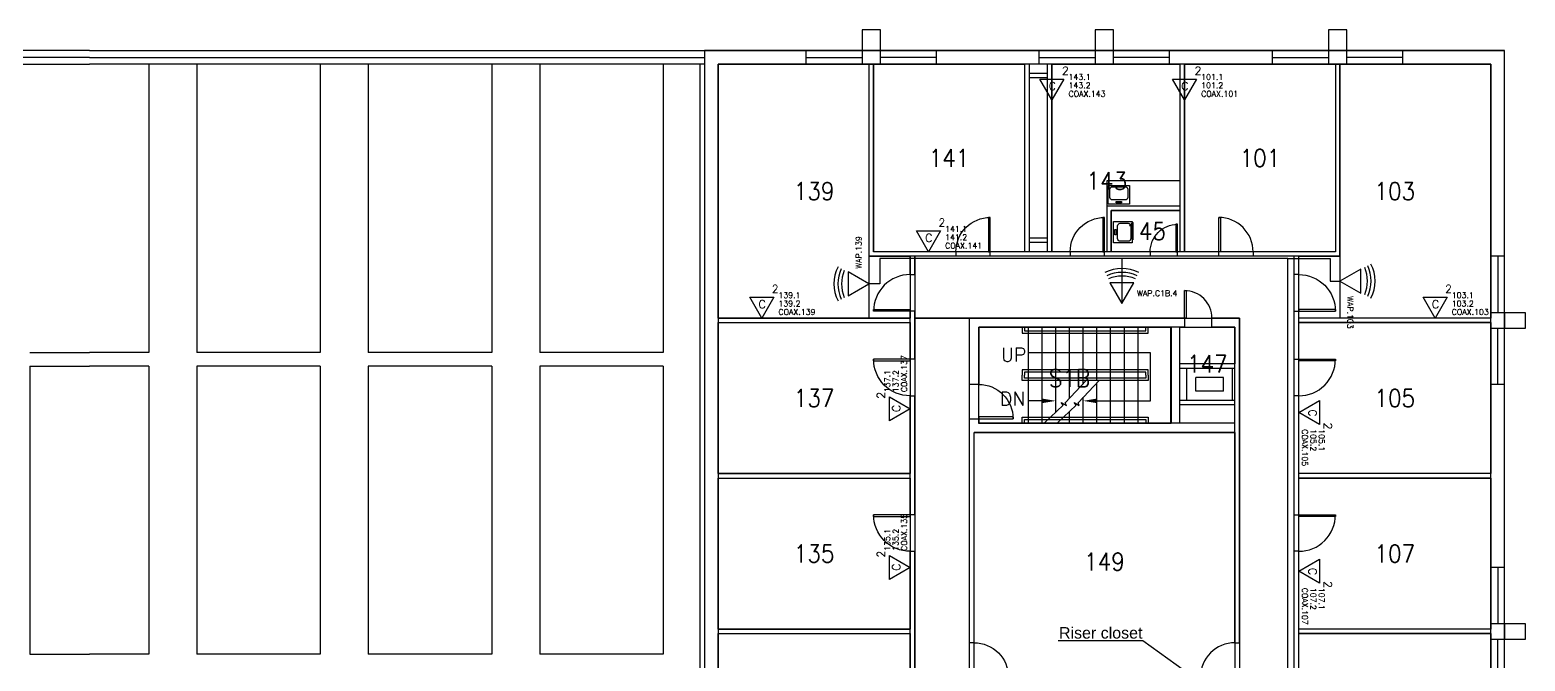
# Model space of a CAD drawing. Header units: inches. Extents: x -460 to 10305, y -938 to 5356.
# Drawn here: x 1186 to 2494, y 2703 to 3255 of the extents above; entities that cross this region are included whole.
import ezdxf
from ezdxf import colors
from ezdxf.entities.mleader import LeaderData, LeaderLine
from ezdxf.enums import TextEntityAlignment as Align
from ezdxf.math import Vec2, Vec3

# ---------------------------------------------------------------- set-up
doc = ezdxf.new("R2010")
doc.units = ezdxf.units.IN
doc.header["$MEASUREMENT"] = 0
doc.set_wipeout_variables(frame=1)
doc.linetypes.add('01-0263-01-DWG-BFP-ARCH$0$763', pattern=[5.0001, 5, -0.0001])
for name, color, linetype in [('01-0263-01-DWG-BFP-ARCH$0$SP-AREA', 250, '01-0263-01-DWG-BFP-ARCH$0$763'), ('01-0263-01-DWG-BFP-ARCH$0$SP-CASEHIDE', 11, 'Continuous'), ('01-0263-01-DWG-BFP-ARCH$0$SP-DOORS', 5, 'Continuous'), ('01-0263-01-DWG-BFP-ARCH$0$SP-FIXT', 35, 'Continuous'), ('01-0263-01-DWG-BFP-ARCH$0$SP-GROSS', 30, 'Continuous'), ('01-0263-01-DWG-BFP-ARCH$0$SP-GUARDRAIL', 150, 'Continuous'), ('01-0263-01-DWG-BFP-ARCH$0$SP-RMNO', 7, 'Continuous'), ('01-0263-01-DWG-BFP-ARCH$0$SP-ROOM', 7, 'Continuous'), ('01-0263-01-DWG-BFP-ARCH$0$SP-SITE', 3, 'Continuous'), ('01-0263-01-DWG-BFP-ARCH$0$SP-STAIRS', 1, 'Continuous'), ('01-0263-01-DWG-BFP-ARCH$0$SP-TEXT', 72, 'Continuous'), ('01-0263-01-DWG-BFP-ARCH$0$SP-WALL', 7, 'Continuous'), ('01-0263-01-DWG-BFP-ARCH$0$SP-WINDOWS', 6, 'Continuous'), ('T-Anno-Note', 7, 'Continuous'), ('T-Anno-Soffit', 200, 'Continuous'), ('T-Comm-E', 1, 'Continuous'), ('T-Comm-E-Wireless', 1, 'Continuous'), ('T-Comm-Path', 40, 'Continuous')]:
    doc.layers.add(name, color=color, linetype=linetype)
doc.layers.get('01-0263-01-DWG-BFP-ARCH$0$SP-ROOM').off()
doc.styles.add('01-0263-01-DWG-BFP-ARCH$0$ROMANS', font='ROMANS.shx', dxfattribs={"width": 0.9})
doc.styles.add('01-0263-01-DWG-BFP-ARCH$0$STANDARD', font='TXT.shx', dxfattribs={"height": 12})
doc.styles.add('3-32', font='SIMPLEX.shx', dxfattribs={"height": 9})

# ---------------------------------------------------------------- blocks, each defined once
blk = doc.blocks.new('01-0263-01-DWG-BFP-ARCH$0$DOR00')
at = {"color": 0}
for p, q in [((0, 1), (0, 0)), ((1, 0), (1, 1))]:
    blk.add_line(p, q, dxfattribs=at)
blk = doc.blocks.new('01-0263-01-DWG-BFP-ARCH$0$DOR01')
at = {"color": 0}
for p, q in [((1, 1), (0, 1)), ((0, 1), (0, 0)), ((1, 0), (1, 1)), ((0, 0), (1, 0))]:
    blk.add_line(p, q, dxfattribs=at)
blk = doc.blocks.new('01-0263-01-DWG-BFP-ARCH$0$S')
for p, q in [((4.1, 17.7, 36), (4.1, 8.7, 36)), ((21.3, 20.6, 36), (7, 20.6, 36)), ((24.2, 8.7, 36), (24.2, 17.7, 36)), ((7, 5.8, 36), (21.3, 5.8, 36))]:
    blk.add_line(p, q)
at = {"elevation": 36}
for points in [[(2.2, 1.1), (26.2, 1.1), (26.2, 22.1), (2.2, 22.1)], [(11.2, 2.6), (17.1, 2.6), (17.1, 4.1), (11.2, 4.1)]]:
    blk.add_lwpolyline(points, close=True, dxfattribs=at)
for centre, start, end in [((7, 17.7, 36), 90, 180), ((21.3, 17.7, 36), 0, 90), ((7, 8.7, 36), 180, 270), ((21.3, 8.7, 36), 270, 0)]:
    blk.add_arc(centre, 2.88, start, end)
blk = doc.blocks.new('01-0263-01-DWG-BFP-ARCH$0$FMGRM1')
at = {"style": '01-0263-01-DWG-BFP-ARCH$0$ROMANS', "width": 0.9}
for tag, p in [('DATA1', (0, -0.443)), ('DATA2', (0, -0.602)), ('DATA3', (0, -0.762)), ('DATA4', (0, -0.921)), ('DATA5', (0, -1.081))]:
    blk.add_attdef(tag, text='', height=0.117, dxfattribs=at).set_placement(p, align=Align.CENTER)
at = {"linetype": 'Continuous'}
blk.add_wipeout([(-0.375, -0.125), (0.375, -0.125), (0.375, 0.125), (-0.375, 0.125)], dxfattribs=at)
at = {"style": '01-0263-01-DWG-BFP-ARCH$0$ROMANS', "width": 0.9}
blk.add_attdef('RMAREA', text='', height=0.117, dxfattribs=at).set_placement((0, -0.284), align=Align.CENTER)
at = {"layer": '01-0263-01-DWG-BFP-ARCH$0$SP-RMNO', "style": '01-0263-01-DWG-BFP-ARCH$0$ROMANS', "width": 0.9}
blk.add_attdef('RMNUMB', text='', height=0.16, dxfattribs=at).set_placement((0, 0), align=Align.MIDDLE)
blk = doc.blocks.new('01-0263-01-DWG-BFP-ARCH', base_point=(1295.2, 1353.4))
at = {"layer": '01-0263-01-DWG-BFP-ARCH$0$SP-AREA', "linetype": 'Continuous'}
for points in [[(3215.2, 2461.4), (3251.2, 2461.4), (3251.2, 2407.4), (3083.2, 2407.4), (3083.2, 2629.4), (3215.2, 2629.4)], [(3351.2, 2465.4), (3219.2, 2465.4), (3219.2, 2629.4), (3351.2, 2629.4)], [(3423.2, 2505.4), (3423.2, 2465.4), (3375.2, 2465.4), (3375.2, 2629.4), (3487.2, 2629.4), (3487.2, 2505.4)], [(3491.2, 2629.4), (3623.2, 2629.4), (3623.2, 2465.4), (3491.2, 2465.4)], [(3759.2, 2411.4), (3759.2, 2407.4), (3591.2, 2407.4), (3591.2, 2461.4), (3627.2, 2461.4), (3627.2, 2629.4), (3759.2, 2629.4)], [(3427.2, 2465.4), (3427.2, 2501.4), (3487.2, 2501.4), (3487.2, 2465.4)], [(3427.2, 2465.4), (3427.2, 2501.4), (3487.2, 2501.4), (3487.2, 2465.4)], [(3083.2, 2271.4), (3083.2, 2403.4), (3251.2, 2403.4), (3251.2, 2271.4)], [(3311.3, 2399.4), (3479.5, 2399.4), (3479.5, 2315.2), (3311.3, 2315.2), (3311.3, 2399.4)], [(3487.2, 2367.4), (3487.2, 2399.4), (3491.2, 2399.4), (3515.2, 2399.4), (3535.2, 2399.4), (3535.2, 2367.4)], [(3591.2, 2271.4), (3591.2, 2403.4), (3759.2, 2403.4), (3759.2, 2271.4)], [(3535.2, 2081.4), (3307.2, 2081.4), (3307.2, 2307.4), (3535.2, 2307.4)], [(3083.2, 2135.4), (3083.2, 2267.4), (3251.2, 2267.4), (3251.2, 2135.4)], [(3591.2, 2135.4), (3591.2, 2267.4), (3759.2, 2267.4), (3759.2, 2135.4)], [(3083.2, 1999.4), (3083.2, 2131.4), (3251.2, 2131.4), (3251.2, 1999.4)], [(3591.2, 1999.4), (3591.2, 2131.4), (3759.2, 2131.4), (3759.2, 1999.4)]]:
    blk.add_lwpolyline(points, close=True, dxfattribs=at)
at = {"layer": '01-0263-01-DWG-BFP-ARCH$0$SP-AREA'}
blk.add_lwpolyline([(3303.2, 2407.4), (3255.2, 2407.4), (3255.2, 1533.4), (3587.2, 1533.4), (3587.2, 2461.4), (3255.2, 2461.4), (3255.2, 2407.4), (3303.2, 2407.4), (3539.2, 2407.4), (3539.2, 1587.4), (3303.2, 1587.4), (3303.2, 2407.4)], close=True, dxfattribs=at)
at = {"layer": '01-0263-01-DWG-BFP-ARCH$0$SP-CASEHIDE'}
for p, q in [((3487.2, 2527.4), (3423.2, 2527.4)), ((3423.2, 2527.4), (3423.2, 2505.4))]:
    blk.add_line(p, q, dxfattribs=at)
at = {"layer": '01-0263-01-DWG-BFP-ARCH$0$SP-DOORS'}
for points in [[(3291.2, 2465.4, -0.414214), (3321.2, 2495.4, -0.414214)], [(3391.2, 2465.4, -0.414214), (3421.2, 2495.4, -0.414214)], [(3461.2, 2465.4, -0.414214), (3485.2, 2489.4, -0.414214)], [(3551.2, 2465.4, 0.414214), (3521.2, 2495.4, 0.414214)], [(3251.2, 2445.4, 0.414214), (3219.2, 2413.4, 0.414214)], [(3591.2, 2445.4, -0.414214), (3623.2, 2413.4, -0.414214)], [(3515.2, 2407.4, 0.414214), (3491.2, 2431.4, 0.414214)], [(3251.2, 2339.4, -0.414214), (3219.2, 2371.4, -0.414214)], [(3591.2, 2339.4, 0.414214), (3623.2, 2371.4, 0.414214)], [(3311.2, 2349.4, -0.414214), (3341.2, 2319.4, -0.414214)], [(3251.2, 2203.4, -0.414214), (3219.2, 2235.4, -0.414214)], [(3591.2, 2203.4, 0.414214), (3623.2, 2235.4, 0.414214)], [(3307.2, 2123.4, -0.414214), (3337.2, 2093.4, -0.414214)], [(3535.2, 2123.4, 0.414214), (3505.2, 2093.4, 0.414214)]]:
    blk.add_lwpolyline(points, format="xyb", dxfattribs=at)
at = {"layer": '01-0263-01-DWG-BFP-ARCH$0$SP-GROSS'}
blk.add_lwpolyline([(3071.2, 2641.4), (3071.2, 1353.4), (3771.2, 1353.4), (3771.1, 2641.4), (3071.2, 2641.4)], close=True, dxfattribs=at)
at = {"layer": '01-0263-01-DWG-BFP-ARCH$0$SP-GUARDRAIL'}
for p, q in [((3349.1, 2399.4), (3349.1, 2394.2)), ((3349.1, 2394.2), (3459.5, 2394.2)), ((3351.1, 2399.4), (3351.1, 2396.2)), ((3351.1, 2396.2), (3457.5, 2396.2)), ((3457.5, 2396.2), (3457.5, 2399.4)), ((3459.5, 2394.2), (3459.5, 2399.4)), ((3349.1, 2320.6), (3459.5, 2320.6)), ((3349.1, 2315.4), (3349.1, 2320.6)), ((3351.1, 2318.6), (3457.5, 2318.6)), ((3351.1, 2315.4), (3351.1, 2318.6)), ((3457.5, 2318.6), (3457.5, 2315.4)), ((3459.5, 2320.6), (3459.5, 2315.4))]:
    blk.add_line(p, q, dxfattribs=at)
for points in [[(3459.5, 2357.4), (3459.5, 2362), (3349.1, 2362)], [(3349.1, 2362), (3349.1, 2357.4)], [(3459.5, 2357.4), (3459.5, 2352.8), (3349.1, 2352.8)], [(3349.1, 2352.8), (3349.1, 2357.4)], [(3457.5, 2357.4), (3457.5, 2360), (3351.1, 2360)], [(3351.1, 2360), (3351.1, 2357.4)], [(3457.5, 2357.4), (3457.5, 2354.8), (3351.1, 2354.8)], [(3351.1, 2354.8), (3351.1, 2357.4)]]:
    blk.add_lwpolyline(points, dxfattribs=at)
at = {"layer": '01-0263-01-DWG-BFP-ARCH$0$SP-SITE'}
for p, q in [((2585.2, 2629.4), (2585.2, 2377.4)), ((2627.2, 2629.4), (2627.2, 2377.4)), ((2735.2, 2629.4), (2735.2, 2377.4)), ((2777.2, 2629.4), (2777.2, 2377.4)), ((2885.2, 2629.4), (2885.2, 2377.4)), ((2927.2, 2629.4), (2927.2, 2377.4)), ((3035.2, 2629.4), (2927.2, 2629.4)), ((3035.2, 2629.4), (3035.2, 2377.4)), ((2481.2, 2377.4), (2533.2, 2377.4)), ((2585.2, 2377.4), (2533.2, 2377.4)), ((2735.2, 2377.4), (2627.2, 2377.4)), ((2885.2, 2377.4), (2777.2, 2377.4)), ((3035.2, 2377.4), (2927.2, 2377.4)), ((2481.2, 2365.4), (2481.2, 2113.4)), ((2481.2, 2365.4), (2533.2, 2365.4)), ((2585.2, 2365.4), (2533.2, 2365.4)), ((2585.2, 2365.4), (2585.2, 2113.4)), ((2627.2, 2365.4), (2627.2, 2113.4)), ((2735.2, 2365.4), (2627.2, 2365.4)), ((2735.2, 2365.4), (2735.2, 2113.4)), ((2885.2, 2365.4), (2777.2, 2365.4)), ((2777.2, 2365.4), (2777.2, 2113.4)), ((2885.2, 2365.4), (2885.2, 2113.4)), ((2927.2, 2365.4), (2927.2, 2113.4)), ((3035.2, 2365.4), (2927.2, 2365.4)), ((3035.2, 2365.4), (3035.2, 2113.4)), ((2481.2, 2113.4), (2533.2, 2113.4)), ((2585.2, 2113.4), (2533.2, 2113.4)), ((2735.2, 2113.4), (2627.2, 2113.4)), ((2885.2, 2113.4), (2777.2, 2113.4)), ((3035.2, 2113.4), (2927.2, 2113.4))]:
    blk.add_line(p, q, dxfattribs=at)
for points in [[(2533.2, 2641.4), (2421.7, 2641.4), (1995.2, 2641.4)], [(2533.2, 2635.4), (1995.2, 2635.4)], [(1995.2, 2629.4), (2421.7, 2629.4), (2533.2, 2629.4)], [(2533.2, 2641.4), (2644.7, 2641.4), (3071.2, 2641.4)], [(2533.2, 2635.4), (3071.2, 2635.4)], [(3071.2, 2629.4), (2644.7, 2629.4), (2533.2, 2629.4)]]:
    blk.add_lwpolyline(points, dxfattribs=at)
at = {"layer": '01-0263-01-DWG-BFP-ARCH$0$SP-STAIRS'}
for p, q in [((3354.6, 2315.4), (3354.6, 2399.4)), ((3366.6, 2315.4), (3366.6, 2399.4)), ((3378.6, 2324.9), (3378.6, 2399.4)), ((3390.6, 2337.3), (3390.6, 2399.4)), ((3402.6, 2350), (3402.6, 2399.4)), ((3414.6, 2352.8), (3414.6, 2399.4)), ((3426.6, 2315.4), (3426.6, 2399.4)), ((3438.6, 2315.4), (3438.6, 2399.4)), ((3450.6, 2315.4), (3450.6, 2399.4)), ((3414.6, 2315.4), (3414.6, 2350.8)), ((3402.6, 2315.4), (3402.6, 2338.1)), ((3390.6, 2315.4), (3390.6, 2325.5))]:
    blk.add_line(p, q, dxfattribs=at)
for points in [[(3368.5, 2315.4), (3385.2, 2331.1), (3383.3, 2333.5), (3387.9, 2330.9), (3386.8, 2333.3), (3405.2, 2352.8)], [(3379.8, 2315.4), (3396.5, 2331.1), (3394.6, 2333.5), (3399.2, 2330.9), (3398.1, 2333.3), (3416.5, 2352.8)]]:
    blk.add_lwpolyline(points, dxfattribs=at)
at = {"layer": '01-0263-01-DWG-BFP-ARCH$0$SP-TEXT'}
for p, q in [((3461.6, 2376.9), (3354.6, 2376.9)), ((3461.6, 2335), (3461.6, 2376.9)), ((3366.6, 2335), (3354.6, 2335)), ((3414.6, 2335), (3461.6, 2335))]:
    blk.add_line(p, q, dxfattribs=at)
for points in [[(3366.6, 2337), (3366.6, 2333), (3378.6, 2335)], [(3414.6, 2333), (3414.6, 2337), (3402.6, 2335)]]:
    blk.add_solid(points, dxfattribs=at)
at = {"layer": '01-0263-01-DWG-BFP-ARCH$0$SP-WALL'}
for p, q in [((3209.2, 2659.4), (3209.2, 2629.4)), ((3225.2, 2659.4), (3209.2, 2659.4)), ((3225.2, 2629.4), (3225.2, 2659.4)), ((3413.2, 2659.4), (3413.2, 2629.4)), ((3429.2, 2659.4), (3413.2, 2659.4)), ((3429.2, 2629.4), (3429.2, 2659.4)), ((3617.2, 2659.4), (3617.2, 2629.4)), ((3633.2, 2659.4), (3617.2, 2659.4)), ((3633.2, 2629.4), (3633.2, 2659.4)), ((3067.2, 2629.4), (3067.2, 1381.4)), ((3071.2, 2641.4), (3071.2, 1375.4)), ((3083.2, 2629.4), (3083.2, 1365.4)), ((3160.2, 2629.4), (3160.2, 2641.4)), ((3209.2, 2629.4), (3225.2, 2629.4)), ((3215.2, 2629.4), (3215.2, 2461.4)), ((3219.2, 2629.4), (3219.2, 2465.4)), ((3274.2, 2629.4), (3274.2, 2641.4)), ((3351.2, 2629.4), (3351.2, 2465.4)), ((3355.2, 2629.4), (3355.2, 2465.4)), ((3364.2, 2629.4), (3364.2, 2641.4)), ((3371.2, 2629.4), (3371.2, 2465.4)), ((3375.2, 2629.4), (3375.2, 2465.4)), ((3413.2, 2629.4), (3429.2, 2629.4)), ((3478.2, 2629.4), (3478.2, 2641.4)), ((3487.2, 2629.4), (3487.2, 2465.4)), ((3491.2, 2629.4), (3491.2, 2465.4)), ((3568.2, 2629.4), (3568.2, 2641.4)), ((3617.2, 2629.4), (3633.2, 2629.4)), ((3623.2, 2629.4), (3623.2, 2465.4)), ((3627.2, 2629.4), (3627.2, 2461.4)), ((3682.2, 2629.4), (3682.2, 2641.4)), ((3487.2, 2505.4), (3423.2, 2505.4)), ((3423.2, 2505.4), (3423.2, 2465.4)), ((3487.2, 2501.4), (3427.2, 2501.4)), ((3427.2, 2501.4), (3427.2, 2465.4)), ((3291.2, 2461.4), (3215.2, 2461.4)), ((3291.2, 2465.4), (3219.2, 2465.4)), ((3251.2, 2445.4), (3251.2, 2461.4)), ((3255.2, 2445.4), (3255.2, 2461.4)), ((3391.2, 2465.4), (3321.2, 2465.4)), ((3391.2, 2461.4), (3321.2, 2461.4)), ((3461.2, 2465.4), (3421.2, 2465.4)), ((3461.2, 2461.4), (3421.2, 2461.4)), ((3521.2, 2465.4), (3485.2, 2465.4)), ((3521.2, 2461.4), (3485.2, 2461.4)), ((3623.2, 2465.4), (3551.2, 2465.4)), ((3627.2, 2461.4), (3551.2, 2461.4)), ((3587.2, 2445.4), (3587.2, 2461.4)), ((3591.2, 2445.4), (3591.2, 2461.4)), ((3771.2, 2461.4), (3759.2, 2461.4)), ((3083.2, 2407.4), (3251.2, 2407.4)), ((3251.2, 2371.4), (3251.2, 2413.4)), ((3255.2, 2371.4), (3255.2, 2413.4)), ((3303.2, 2349.4), (3303.2, 2407.4)), ((3491.2, 2407.4), (3303.2, 2407.4)), ((3539.2, 2407.4), (3515.2, 2407.4)), ((3539.2, 2123.4), (3539.2, 2407.4)), ((3587.2, 2371.4), (3587.2, 2413.4)), ((3591.2, 2371.4), (3591.2, 2413.4)), ((3759.2, 2407.4), (3591.2, 2407.4)), ((3759.2, 2412.4), (3789.2, 2412.4)), ((3771.2, 2412.4), (3771.2, 2398.4)), ((3789.2, 2412.4), (3789.2, 2398.4)), ((3083.2, 2403.4), (3251.2, 2403.4)), ((3491.2, 2399.4), (3311.2, 2399.4)), ((3311.2, 2399.4), (3311.2, 2349.4)), ((3479.2, 2315.4), (3479.2, 2399.4)), ((3487.2, 2315.4), (3487.2, 2399.4)), ((3535.2, 2399.4), (3515.2, 2399.4)), ((3535.2, 2123.4), (3535.2, 2399.4)), ((3759.2, 2403.4), (3591.2, 2403.4)), ((3789.2, 2398.4), (3759.2, 2398.4)), ((3535.2, 2367.4), (3487.2, 2367.4)), ((3535.2, 2363.4), (3487.2, 2363.4)), ((3493.2, 2335.4), (3493.2, 2363.4)), ((3525.2, 2355.4), (3501.2, 2355.4)), ((3501.2, 2343.4), (3501.2, 2355.4)), ((3525.2, 2343.4), (3525.2, 2355.4)), ((3533.2, 2335.4), (3533.2, 2363.4)), ((3525.2, 2343.4), (3501.2, 2343.4)), ((3771.2, 2349.4), (3759.2, 2349.4)), ((3251.2, 2235.4), (3251.2, 2339.4)), ((3255.2, 2235.4), (3255.2, 2339.4)), ((3535.2, 2335.4), (3487.2, 2335.4)), ((3535.2, 2331.4), (3487.2, 2331.4)), ((3587.2, 2235.4), (3587.2, 2339.4)), ((3591.2, 2235.4), (3591.2, 2339.4)), ((3303.2, 2123.4), (3303.2, 2319.4)), ((3311.2, 2319.4), (3311.2, 2315.4)), ((3535.2, 2315.4), (3311.2, 2315.4)), ((3535.2, 2307.4), (3307.2, 2307.4)), ((3307.2, 2123.4), (3307.2, 2307.4)), ((3083.2, 2271.4), (3251.2, 2271.4)), ((3083.2, 2267.4), (3251.2, 2267.4)), ((3759.2, 2271.4), (3591.2, 2271.4)), ((3759.2, 2267.4), (3591.2, 2267.4)), ((3251.2, 2099.4), (3251.2, 2203.4)), ((3255.2, 2099.4), (3255.2, 2203.4)), ((3587.2, 2099.4), (3587.2, 2203.4)), ((3591.2, 2099.4), (3591.2, 2203.4)), ((3771.2, 2189.4), (3759.2, 2189.4)), ((3083.2, 2135.4), (3251.2, 2135.4)), ((3759.2, 2135.4), (3591.2, 2135.4)), ((3759.2, 2140.4), (3789.2, 2140.4)), ((3771.2, 2140.4), (3771.2, 2126.4)), ((3789.2, 2140.4), (3789.2, 2126.4)), ((3083.2, 2131.4), (3251.2, 2131.4)), ((3759.2, 2131.4), (3591.2, 2131.4)), ((3789.2, 2126.4), (3759.2, 2126.4))]:
    blk.add_line(p, q, dxfattribs=at)
for points in [[(3071.2, 2641.4), (3771.2, 2641.4)], [(3759.2, 2629.4), (3083.2, 2629.4)], [(3759.2, 1904.4), (3759.2, 2411.4), (3759.2, 2629.4)], [(3771.2, 1904.4), (3771.2, 2411.4), (3771.2, 2641.4)], [(3371.2, 2621.4), (3355.2, 2621.4)], [(3371.2, 2617.4), (3355.2, 2617.4)], [(3371.2, 2477.4), (3355.2, 2477.4)], [(3371.2, 2473.4), (3355.2, 2473.4)]]:
    blk.add_lwpolyline(points, dxfattribs=at)
at = {"layer": '01-0263-01-DWG-BFP-ARCH$0$SP-WINDOWS'}
for p, q in [((3160.2, 2635.4), (3209.2, 2635.4)), ((3274.2, 2635.4), (3225.2, 2635.4)), ((3364.2, 2635.4), (3413.2, 2635.4)), ((3478.2, 2635.4), (3429.2, 2635.4)), ((3568.2, 2635.4), (3617.2, 2635.4)), ((3682.2, 2635.4), (3633.2, 2635.4)), ((3765.2, 2461.4), (3765.2, 2412.4)), ((3765.2, 2349.4), (3765.2, 2398.4)), ((3765.2, 2189.4), (3765.2, 2140.4)), ((3765.2, 2077.4), (3765.2, 2126.4))]:
    blk.add_line(p, q, dxfattribs=at)
at = {"layer": '01-0263-01-DWG-BFP-ARCH$0$SP-DOORS'}
for p, xscale, yscale, zscale, rotation in [((3321.2, 2465.4), -30, -1.5, 30, 270), ((3421.2, 2465.4), -30, -1.5, 30, 270), ((3485.2, 2465.4), -24, -1.5, 24, 270), ((3521.2, 2465.4), -30, 1.5, 30, 270), ((3491.2, 2407.4), -24, 1.5, 24, 269.9999999999968), ((3591.2, 2413.4), -32, -1.5, 32, 180), ((3591.2, 2371.4), -32, 1.5, 32, 180), ((3311.2, 2319.4), -30, -1.5, 30, 180), ((3591.2, 2235.4), -32, 1.5, 32, 180)]:
    blk.add_blockref('01-0263-01-DWG-BFP-ARCH$0$DOR01', p, dxfattribs=dict(at, xscale=xscale, yscale=yscale, zscale=zscale, rotation=rotation))
at = {"layer": '01-0263-01-DWG-BFP-ARCH$0$SP-DOORS', "xscale": -32, "zscale": 32}
for p, yscale in [((3251.2, 2413.4), 1.5), ((3251.2, 2371.4), -1.5), ((3251.2, 2235.4), -1.5)]:
    blk.add_blockref('01-0263-01-DWG-BFP-ARCH$0$DOR01', p, dxfattribs=dict(at, yscale=yscale))
at = {"layer": '01-0263-01-DWG-BFP-ARCH$0$SP-FIXT', "xscale": -0.78, "yscale": 0.78, "zscale": 0.78}
blk.add_blockref('01-0263-01-DWG-BFP-ARCH$0$S', (3444.8, 2506.2, 7.9), dxfattribs=at)
at = {"layer": '01-0263-01-DWG-BFP-ARCH$0$SP-FIXT', "xscale": -0.78, "yscale": 0.78, "zscale": 0.78, "rotation": 270}
blk.add_blockref('01-0263-01-DWG-BFP-ARCH$0$S', (3428.2, 2471.4, 7.9), dxfattribs=at)
at = {"layer": '01-0263-01-DWG-BFP-ARCH$0$SP-WALL', "yscale": -4}
for p, xscale, zscale in [((3321.2, 2465.4), -30, 30), ((3421.2, 2465.4), -30, 30), ((3485.2, 2465.4), -24, 24)]:
    blk.add_blockref('01-0263-01-DWG-BFP-ARCH$0$DOR00', p, dxfattribs=dict(at, xscale=xscale, zscale=zscale))
at = {"layer": '01-0263-01-DWG-BFP-ARCH$0$SP-WALL'}
for p, xscale, yscale, zscale, rotation in [((3521.2, 2465.4), -30, 4, 30, 180), ((3251.2, 2413.4), -32, 3.999999999999773, 32, 270), ((3591.2, 2413.4), -32, -4, 32, 270), ((3491.2, 2399.4), -24, -7.999999999999544, 24, 180), ((3251.2, 2371.4), -32, -3.999999999999773, 32, 90), ((3591.2, 2371.4), -32, 4, 32, 90), ((3311.2, 2319.4), -30, -7.999999999999773, 30, 270), ((3251.2, 2235.4), -32, -4.000000000000227, 32, 90), ((3591.2, 2235.4), -32, 4, 32, 90), ((3307.2, 2093.4), -30, -3.999999999999773, 30, 270), ((3535.2, 2093.4), -30, 4, 30, 270)]:
    blk.add_blockref('01-0263-01-DWG-BFP-ARCH$0$DOR00', p, dxfattribs=dict(at, xscale=xscale, yscale=yscale, zscale=zscale, rotation=rotation))
at = {"layer": '01-0263-01-DWG-BFP-ARCH$0$SP-TEXT', "style": '01-0263-01-DWG-BFP-ARCH$0$STANDARD'}
for s, p in [('UP', (3352.8, 2375.3)), ('DN', (3351.9, 2336.8))]:
    blk.add_text(s, height=12, dxfattribs=at).set_placement(p, align=Align.MIDDLE_RIGHT)
at = {"layer": '01-0263-01-DWG-BFP-ARCH$0$SP-ROOM'}
ref = blk.add_blockref('01-0263-01-DWG-BFP-ARCH$0$FMGRM1', (3285.2, 2547.4), dxfattribs=dict(at, xscale=96, yscale=96, zscale=96))
ref.add_attrib('RMNUMB', '141', dxfattribs={"layer": '01-0263-01-DWG-BFP-ARCH$0$SP-RMNO', "height": 15.36, "style": '01-0263-01-DWG-BFP-ARCH$0$ROMANS', "width": 0.9}).set_placement((3285.2, 2547.4), align=Align.MIDDLE)
ref = blk.add_blockref('01-0263-01-DWG-BFP-ARCH$0$FMGRM1', (3557.2, 2547.4), dxfattribs=dict(at, xscale=96, yscale=96, zscale=96))
ref.add_attrib('RMNUMB', '101', dxfattribs={"layer": '01-0263-01-DWG-BFP-ARCH$0$SP-RMNO', "height": 15.36, "style": '01-0263-01-DWG-BFP-ARCH$0$ROMANS', "width": 0.9}).set_placement((3557.2, 2547.4), align=Align.MIDDLE)
ref = blk.add_blockref('01-0263-01-DWG-BFP-ARCH$0$FMGRM1', (3423.2, 2527.4), dxfattribs=dict(at, xscale=96, yscale=96, zscale=96))
ref.add_attrib('RMNUMB', '143', dxfattribs={"layer": '01-0263-01-DWG-BFP-ARCH$0$SP-RMNO', "height": 15.36, "style": '01-0263-01-DWG-BFP-ARCH$0$ROMANS', "width": 0.9}).set_placement((3423.2, 2527.4), align=Align.MIDDLE)
ref = blk.add_blockref('01-0263-01-DWG-BFP-ARCH$0$FMGRM1', (3167.2, 2518.4), dxfattribs=dict(at, xscale=96, yscale=96, zscale=96))
ref.add_attrib('RMNUMB', '139', dxfattribs={"layer": '01-0263-01-DWG-BFP-ARCH$0$SP-RMNO', "height": 15.36, "style": '01-0263-01-DWG-BFP-ARCH$0$ROMANS', "width": 0.9}).set_placement((3167.2, 2518.4), align=Align.MIDDLE)
ref = blk.add_blockref('01-0263-01-DWG-BFP-ARCH$0$FMGRM1', (3675.2, 2518.4), dxfattribs=dict(at, xscale=96, yscale=96, zscale=96))
ref.add_attrib('RMNUMB', '103', dxfattribs={"layer": '01-0263-01-DWG-BFP-ARCH$0$SP-RMNO', "height": 15.36, "style": '01-0263-01-DWG-BFP-ARCH$0$ROMANS', "width": 0.9}).set_placement((3675.2, 2518.4), align=Align.MIDDLE)
ref = blk.add_blockref('01-0263-01-DWG-BFP-ARCH$0$FMGRM1', (3457.2, 2483.4), dxfattribs=dict(at, xscale=96, yscale=96, zscale=96))
ref.add_attrib('RMNUMB', '145', dxfattribs={"layer": '01-0263-01-DWG-BFP-ARCH$0$SP-RMNO', "height": 15.36, "style": '01-0263-01-DWG-BFP-ARCH$0$ROMANS', "width": 0.9}).set_placement((3457.2, 2483.4), align=Align.MIDDLE)
ref = blk.add_blockref('01-0263-01-DWG-BFP-ARCH$0$FMGRM1', (3511.2, 2367.4), dxfattribs=dict(at, xscale=96, yscale=96, zscale=96))
ref.add_attrib('RMNUMB', '147', dxfattribs={"layer": '01-0263-01-DWG-BFP-ARCH$0$SP-RMNO', "height": 15.36, "style": '01-0263-01-DWG-BFP-ARCH$0$ROMANS', "width": 0.9}).set_placement((3511.2, 2367.4), align=Align.MIDDLE)
ref = blk.add_blockref('01-0263-01-DWG-BFP-ARCH$0$FMGRM1', (3390.6, 2354.8), dxfattribs=dict(at, xscale=96, yscale=96, zscale=96))
ref.add_attrib('RMNUMB', 'S1B', dxfattribs={"layer": '01-0263-01-DWG-BFP-ARCH$0$SP-RMNO', "height": 15.36, "style": '01-0263-01-DWG-BFP-ARCH$0$ROMANS', "width": 0.9}).set_placement((3390.6, 2354.8), align=Align.MIDDLE)
ref = blk.add_blockref('01-0263-01-DWG-BFP-ARCH$0$FMGRM1', (3167.2, 2337.4), dxfattribs=dict(at, xscale=96, yscale=96, zscale=96))
ref.add_attrib('RMNUMB', '137', dxfattribs={"layer": '01-0263-01-DWG-BFP-ARCH$0$SP-RMNO', "height": 15.36, "style": '01-0263-01-DWG-BFP-ARCH$0$ROMANS', "width": 0.9}).set_placement((3167.2, 2337.4), align=Align.MIDDLE)
ref = blk.add_blockref('01-0263-01-DWG-BFP-ARCH$0$FMGRM1', (3675.2, 2337.4), dxfattribs=dict(at, xscale=96, yscale=96, zscale=96))
ref.add_attrib('RMNUMB', '105', dxfattribs={"layer": '01-0263-01-DWG-BFP-ARCH$0$SP-RMNO', "height": 15.36, "style": '01-0263-01-DWG-BFP-ARCH$0$ROMANS', "width": 0.9}).set_placement((3675.2, 2337.4), align=Align.MIDDLE)
ref = blk.add_blockref('01-0263-01-DWG-BFP-ARCH$0$FMGRM1', (3167.2, 2201.4), dxfattribs=dict(at, xscale=96, yscale=96, zscale=96))
ref.add_attrib('RMNUMB', '135', dxfattribs={"layer": '01-0263-01-DWG-BFP-ARCH$0$SP-RMNO', "height": 15.36, "style": '01-0263-01-DWG-BFP-ARCH$0$ROMANS', "width": 0.9}).set_placement((3167.2, 2201.4), align=Align.MIDDLE)
ref = blk.add_blockref('01-0263-01-DWG-BFP-ARCH$0$FMGRM1', (3675.2, 2201.4), dxfattribs=dict(at, xscale=96, yscale=96, zscale=96))
ref.add_attrib('RMNUMB', '107', dxfattribs={"layer": '01-0263-01-DWG-BFP-ARCH$0$SP-RMNO', "height": 15.36, "style": '01-0263-01-DWG-BFP-ARCH$0$ROMANS', "width": 0.9}).set_placement((3675.2, 2201.4), align=Align.MIDDLE)
ref = blk.add_blockref('01-0263-01-DWG-BFP-ARCH$0$FMGRM1', (3421.2, 2194.4), dxfattribs=dict(at, xscale=96, yscale=96, zscale=96))
ref.add_attrib('RMNUMB', '149', dxfattribs={"layer": '01-0263-01-DWG-BFP-ARCH$0$SP-RMNO', "height": 15.36, "style": '01-0263-01-DWG-BFP-ARCH$0$ROMANS', "width": 0.9}).set_placement((3421.2, 2194.4), align=Align.MIDDLE)
blk = doc.blocks.new('WIRELESS')
for p, q in [((10.5, 18.2), (-10.5, 18.2)), ((-10.5, 18.2), (0, 0)), ((0, 0), (10.5, 18.2))]:
    blk.add_line(p, q)
for centre, start, end in [((0, -1.4), 62.4297, 117.5703), ((0, -4.9), 65.5205, 114.4795), ((0, -8.1), 68.4095, 111.5905)]:
    blk.add_arc(centre, 32.1, start, end)
at = {"style": '3-32', "flags": 1}
for tag, p in [('RM_NUMBER', (50.9, 153.7)), ('UTP_CATEGORY', (50.9, 140.3)), ('QUANTITY_UTP', (50.9, 127.2)), ('WIRELESS_OUTLET_LOCATION', (50.9, 114.2)), ('TELECOMM_ROOM', (50.9, 100.3)), ('QTY_COAX', (50.3, 74.2)), ('POS_2', (166.1, 63.3)), ('POS_3', (166.1, 55.3)), ('POS_4', (166.1, 46.8)), ('POS_5', (166.1, 38.7)), ('POS_6', (166.1, 30))]:
    blk.add_attdef(tag, p, '', height=5, dxfattribs=at)
at = {"flags": 1}
for tag, p in [('SERIAL_NUMBER', (51.8, 50.2)), ('MAC_ADDRESS', (51.8, 26.2)), ('ELEVATION', (51.8, 2.2)), ('WO_NUMBER', (54, -25.6))]:
    blk.add_attdef(tag, text='', height=5, dxfattribs=at).set_placement(p, align=Align.BOTTOM_LEFT)
at = {"style": '3-32'}
blk.add_attdef('POS_1', (13.2, 6.5), '', height=5, dxfattribs=at)
blk = doc.blocks.new('VOICE(1)DATA(1)COAX(1)')
for p, q in [((0, 0), (-10.5, 18.2)), ((-10.5, 18.2), (10.5, 18.2)), ((10.5, 18.2), (0, 0))]:
    blk.add_line(p, q)
at = {"char_height": 7, "attachment_point": 1, "style": '3-32'}
for s, insert, width in [('2', (8.8, 29), 11.781), ('C', (-2.8, 15.6), 12.703)]:
    blk.add_mtext(s, dxfattribs=dict(at, insert=insert, width=width))
at = {"style": '3-32', "flags": 1}
for tag, p in [('RM_NUMBER', (92.1, 138.9)), ('UTP_CATEGORY', (92.1, 125.6)), ('QUANTITY_UTP', (92.1, 112.4)), ('WIRELESS_OUTLET_LOCATION', (92.1, 99.4)), ('TELECOMM_ROOM', (92.1, 85.6)), ('QTY_COAX', (91.3, 59.5)), ('POS_4', (202.7, 34.3)), ('POS_5', (202.7, 26)), ('POS_6', (202.7, 17.5))]:
    blk.add_attdef(tag, p, '', height=5, dxfattribs=at)
at = {"flags": 1}
blk.add_attdef('WO_NUMBER', text='', height=5, dxfattribs=at).set_placement((90.2, 43.1), align=Align.BOTTOM_LEFT)
at = {"style": '3-32'}
for tag, p in [('POS_1', (14.6, 17.5)), ('POS_2', (14.6, 10.2)), ('POS_3', (14.6, 2.8))]:
    blk.add_attdef(tag, p, '', height=5, dxfattribs=at)

msp = doc.modelspace()

# ---------------------------------------------------------------- block references
msp.add_blockref('01-0263-01-DWG-BFP-ARCH', (0.3, 1949.1))

# ---------------------------------------------------------------- next in the draw order: linework, layer by layer
at = {"layer": 'T-Anno-Soffit'}
for p, q in [((1920.3, 3057.1), (1920.3, 3003.1)), ((2332.3, 3057.1), (2332.3, 3003.1))]:
    msp.add_line(p, q, dxfattribs=at)
at = {"layer": 'T-Comm-Path'}
for points in [[(2240.3, 2638.5), (2286.7, 2638.5), (2286.7, 3055.2), (1929.9, 3055.2), (1929.9, 3033), (1920.3, 3033)], [(2240.3, 2638.5), (2286.7, 2638.5), (2286.7, 3055.2), (2141.6, 3055.2), (2141.6, 3015.8)], [(2240.3, 2638.5), (2286.7, 2638.5), (2286.7, 3055.2), (2323.7, 3055.2), (2323.7, 3035.5), (2332.3, 3035.5)]]:
    msp.add_lwpolyline(points, dxfattribs=at)

# ---------------------------------------------------------------- next in the draw order: block references
at = {"layer": 'T-Comm-E'}
for p, values in [((2080.3, 3193.9), {'POS_1': '143.1', 'POS_2': '143.2', 'POS_3': 'COAX.143'}), ((2196.3, 3193.9), {'POS_1': '101.1', 'POS_2': '101.2', 'POS_3': 'COAX.101'}), ((1972.3, 3061.1), {'POS_1': '141.1', 'POS_2': '141.2', 'POS_3': 'COAX.141'}), ((1826.5, 3003.1), {'POS_1': '139.1', 'POS_2': '139.2', 'POS_3': 'COAX.139'}), ((2415.5, 3003.1), {'POS_1': '103.1', 'POS_2': '103.2', 'POS_3': 'COAX.103'})]:
    msp.add_blockref('VOICE(1)DATA(1)COAX(1)', p, dxfattribs=at).add_auto_attribs(values)
for p, rotation, values in [((1956.3, 2923.7), 90, {'POS_1': '137.1', 'POS_2': '137.2', 'POS_3': 'COAX.137'}), ((2296.3, 2920.5), 270, {'POS_1': '105.1', 'POS_2': '105.2', 'POS_3': 'COAX.105'}), ((1956.3, 2784.9), 90, {'POS_1': '135.1', 'POS_2': '135.2', 'POS_3': 'COAX.135'}), ((2296.3, 2781.8), 270, {'POS_1': '107.1', 'POS_2': '107.2', 'POS_3': 'COAX.107'})]:
    msp.add_blockref('VOICE(1)DATA(1)COAX(1)', p, dxfattribs=dict(at, rotation=rotation)).add_auto_attribs(values)
at = {"layer": 'T-Comm-E-Wireless'}
for p, rotation, values in [((1920.3, 3033), 90, {'POS_1': 'WAP.139'}), ((2332.3, 3035.5), 270, {'POS_1': 'WAP.103'})]:
    msp.add_blockref('WIRELESS', p, dxfattribs=dict(at, rotation=rotation)).add_auto_attribs(values)
msp.add_blockref('WIRELESS', (2141.6, 3015.8), dxfattribs=at).add_auto_attribs({'POS_1': 'WAP.C1B.4'})

# ---------------------------------------------------------------- next in the draw order: leaders
at = {"layer": 'T-Anno-Note'}
ml = msp.add_multileader_mtext('Standard', dxfattribs=at)
ml.set_content('{\\f@Arial Unicode MS|b0|i0|c0|p34;Riser closet}', color=256)
ml.set_leader_properties()
ml.build(insert=Vec2(0, 0))
ml.multileader.update_dxf_attribs({"text_right_attachment_type": 6, "dogleg_length": 0.36, "arrow_head_size": 10})
ctx = ml.context
ctx.base_point, ctx.char_height, ctx.arrow_head_size, ctx.landing_gap_size, ctx.plane_origin = Vec3(2087.7, 2727.8), 10, 10, 0.09, Vec3(2221.5, 2672)
ctx.right_attachment, ctx.text_align_type = 6, 2
notes = []
notes.append((ctx, [(0, (1, 1, 0), (2160, 2720.8), (-1, 0), 0.36, [(0, [(2226.4, 2673.1)], 0, [])])]))
ctx.mtext.insert, ctx.mtext.alignment, ctx.mtext.flow_direction = Vec3(2159.5, 2732.8), 3, 5
for ctx, leaders in notes:
    for number, flags, end, landing, length, lines in leaders:
        leader = LeaderData()
        leader.index, (leader.has_last_leader_line, leader.has_dogleg_vector, leader.attachment_direction) = number, flags
        leader.last_leader_point, leader.dogleg_vector, leader.dogleg_length = Vec3(end), Vec3(landing), length
        for number, points, colour, breaks in lines:
            line = LeaderLine()
            line.index, line.vertices, line.color, line.breaks = number, Vec3.list(points), colors.encode_raw_color(colour), breaks
            leader.lines.append(line)
        ctx.leaders.append(leader)

doc.saveas('drawing.dxf')
